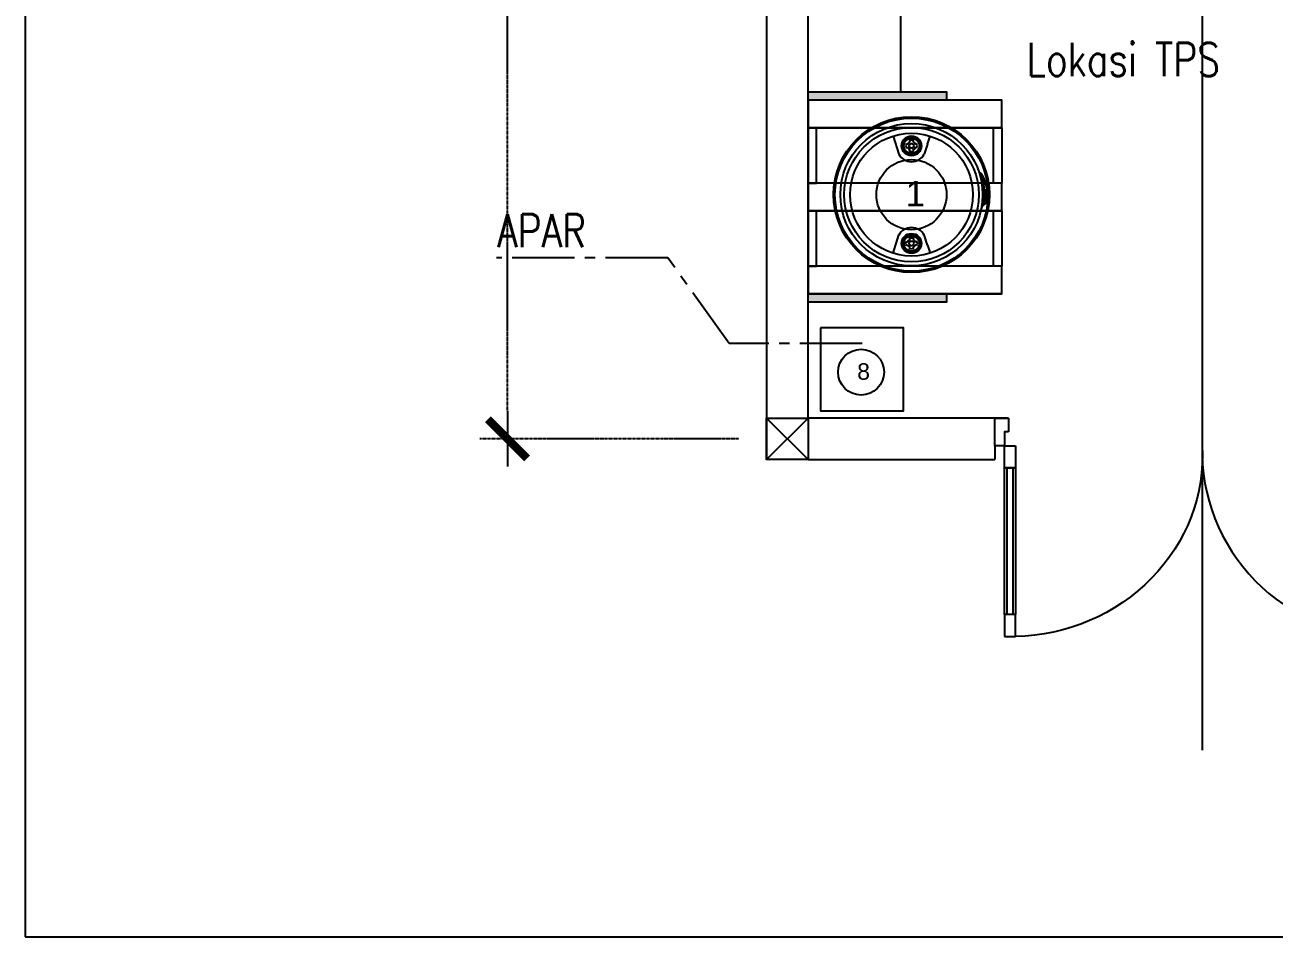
# Model space of a CAD drawing. Header units: millimetres. Extents: x 19989 to 114677, y -6335 to 49043.
# Drawn here: x 75651 to 80170, y 33052 to 36350 of the extents above; entities that cross this region are included whole.
import ezdxf

# ---------------------------------------------------------------- set-up
doc = ezdxf.new("R2010")
doc.units = ezdxf.units.MM
doc.header["$MEASUREMENT"] = 0
doc.linetypes.add('CENTER2', pattern=[1.125, 0.75, -0.125, 0.125, -0.125])
doc.layers.get('Defpoints').update_dxf_attribs({"lineweight": 0})
for name, color, linetype in [('A-Door', 150, 'Continuous'), ('A-Glaz', 92, 'Continuous'), ('Edges', 7, 'Continuous')]:
    doc.layers.add(name, color=color, linetype=linetype)
doc.styles.add('dD-RS', font='romans.shx', dxfattribs={"width": 0.8})
doc.styles.add('ISO9', font='iso9.shx')
doc.styles.get("Standard").update_dxf_attribs({"font": 'arial.ttf'})
doc.dimstyles.new('DIM100', dxfattribs={"dimscale": 100, "dimtxt": 1, "dimasz": 1, "dimexe": 1, "dimexo": 1, "dimgap": 1, "dimtad": 1, "dimdec": 0, "dimzin": 0, "dimdsep": 46, "dimtxsty": 'ISO9', "dimblk1": 'TICK', "dimblk2": 'TICK', "dimsah": 1, "dimcen": 0.09, "dimclrd": 15, "dimclre": 15, "dimclrt": 1, "dimadec": 0, "dimazin": 0, "dimtfac": 1, "dimtdec": 0, "dimtofl": 0, "dimtmove": 2, "dimatfit": 3, "dimldrblk": 'TICK', "dimfxl": 1, "dimtolj": 1, "dimtzin": 0, "dimarcsym": 0})

# ---------------------------------------------------------------- blocks, each defined once
blk = doc.blocks.new('plasticwaterdrumplan')
at = {"layer": 'Edges'}
for p, q in [((19.15, 3.55), (22, 2.66)), ((37.52, 3.55), (34.66, 2.66)), ((19.8, 0.65), (19.83, 0.88)), ((19.83, 0.42), (19.8, 0.65)), ((19.83, 0.88), (19.88, 1)), ((19.88, 0.3), (19.83, 0.42)), ((19.88, 1), (20.09, 0.86)), ((19.88, 0.3), (20.09, 0.44)), ((20.09, 0.86), (20.13, 0.97)), ((20.13, 0.33), (20.09, 0.44)), ((20.13, 0.97), (20.23, 1.1)), ((20.23, 0.2), (20.13, 0.33)), ((20.23, 1.1), (20.36, 1.2)), ((20.36, 0.1), (20.23, 0.2)), ((20.33, 1.45), (20.45, 1.5)), ((20.33, 1.45), (20.47, 1.24)), ((20.33, -0.15), (20.47, 0.06)), ((20.36, 1.2), (20.47, 1.24)), ((20.47, 0.06), (20.36, 0.1)), ((20.45, 1.5), (20.68, 1.53)), ((20.68, 1.53), (20.91, 1.5)), ((20.68, 1.01), (20.77, 1)), ((21.03, 1.45), (20.89, 1.24)), ((20.89, 1.24), (21, 1.2)), ((21, 0.1), (20.89, 0.06)), ((21.03, -0.15), (20.89, 0.06)), ((20.91, 1.5), (21.03, 1.45)), ((21, 1.2), (21.13, 1.1)), ((21.13, 0.2), (21, 0.1)), ((21.13, 1.1), (21.23, 0.97)), ((21.23, 0.33), (21.13, 0.2)), ((21.23, 0.97), (21.27, 0.86)), ((21.27, 0.44), (21.23, 0.33)), ((21.48, 1), (21.27, 0.86)), ((21.48, 0.3), (21.27, 0.44)), ((21.48, 1), (21.53, 0.88)), ((21.53, 0.42), (21.48, 0.3)), ((21.53, 0.88), (21.56, 0.65)), ((21.56, 0.65), (21.53, 0.42)), ((35.13, 0.88), (35.1, 0.65)), ((35.1, 0.65), (35.13, 0.42)), ((35.19, 1), (35.13, 0.88)), ((35.13, 0.42), (35.19, 0.3)), ((35.19, 1), (35.39, 0.86)), ((35.19, 0.3), (35.39, 0.44)), ((35.44, 0.97), (35.39, 0.86)), ((35.39, 0.44), (35.44, 0.33)), ((35.54, 1.1), (35.44, 0.97)), ((35.44, 0.33), (35.54, 0.2)), ((35.67, 1.2), (35.54, 1.1)), ((35.54, 0.2), (35.67, 0.1)), ((35.76, 1.5), (35.63, 1.45)), ((35.63, 1.45), (35.78, 1.24)), ((35.63, -0.15), (35.78, 0.06)), ((35.78, 1.24), (35.67, 1.2)), ((35.67, 0.1), (35.78, 0.06)), ((35.99, 1.53), (35.76, 1.5)), ((35.99, 1.01), (35.89, 1)), ((36.22, 1.5), (35.99, 1.53)), ((36.34, 1.45), (36.2, 1.24)), ((36.3, 1.2), (36.2, 1.24)), ((36.2, 0.06), (36.3, 0.1)), ((36.34, -0.15), (36.2, 0.06)), ((36.34, 1.45), (36.22, 1.5)), ((36.44, 1.1), (36.3, 1.2)), ((36.3, 0.1), (36.44, 0.2)), ((36.54, 0.97), (36.44, 1.1)), ((36.44, 0.2), (36.54, 0.33)), ((36.58, 0.86), (36.54, 0.97)), ((36.54, 0.33), (36.58, 0.44)), ((36.79, 1), (36.58, 0.86)), ((36.79, 0.3), (36.58, 0.44)), ((36.84, 0.88), (36.79, 1)), ((36.79, 0.3), (36.84, 0.42)), ((36.87, 0.65), (36.84, 0.88)), ((36.84, 0.42), (36.87, 0.65)), ((20.41, -1.85), (19.15, -2.26)), ((20.45, -0.2), (20.33, -0.15)), ((20.41, -1.85), (22, -1.35)), ((20.68, -0.23), (20.45, -0.2)), ((20.91, -0.2), (20.68, -0.23)), ((21.03, -0.15), (20.91, -0.2)), ((36.26, -1.85), (34.66, -1.35)), ((35.63, -0.15), (35.76, -0.2)), ((35.76, -0.2), (35.99, -0.23)), ((35.99, -0.23), (36.22, -0.2)), ((36.22, -0.2), (36.34, -0.15)), ((36.26, -1.85), (37.52, -2.26)), ((25.72, -10.23), (26.59, -10.46)), ((25.73, -10.21), (26.78, -10.49)), ((26.36, -10.41), (26.54, -10.46)), ((26.36, -10.43), (26.53, -10.48)), ((26.54, -10.46), (26.53, -10.48)), ((26.54, -10.46), (26.59, -10.47)), ((26.59, -10.46), (26.6, -10.46)), ((26.6, -10.48), (26.59, -10.47)), ((26.62, -10.47), (26.6, -10.46)), ((26.6, -10.46), (26.75, -10.5)), ((26.61, -10.48), (26.6, -10.48)), ((26.61, -10.48), (26.61, -10.49)), ((26.62, -10.5), (26.61, -10.49)), ((26.63, -10.48), (26.62, -10.47)), ((26.62, -10.47), (26.62, -10.47)), ((26.63, -10.5), (26.62, -10.5)), ((26.64, -10.49), (26.63, -10.48)), ((26.63, -10.51), (26.63, -10.5)), ((26.64, -10.52), (26.63, -10.51)), ((26.65, -10.5), (26.64, -10.49)), ((26.64, -10.49), (26.64, -10.49)), ((26.64, -10.53), (26.64, -10.52)), ((26.64, -10.54), (26.64, -10.53)), ((26.64, -10.57), (26.65, -10.54)), ((26.65, -10.54), (26.64, -10.54)), ((26.64, -10.59), (26.64, -10.57)), ((26.65, -10.61), (26.64, -10.59)), ((26.65, -10.51), (26.65, -10.5)), ((26.66, -10.52), (26.65, -10.51)), ((26.65, -10.51), (26.65, -10.51)), ((26.65, -10.54), (26.67, -10.53)), ((26.66, -10.53), (26.65, -10.55)), ((26.65, -10.55), (26.65, -10.54)), ((26.65, -10.55), (26.65, -10.55)), ((26.66, -10.64), (26.65, -10.61)), ((26.66, -10.53), (26.66, -10.52)), ((26.67, -10.56), (26.66, -10.57)), ((26.66, -10.57), (26.66, -10.59)), ((26.66, -10.59), (26.66, -10.6)), ((26.66, -10.6), (26.67, -10.62)), ((26.68, -10.66), (26.66, -10.64)), ((26.67, -10.53), (26.69, -10.51)), ((26.68, -10.54), (26.67, -10.56)), ((26.67, -10.62), (26.69, -10.64)), ((26.7, -10.53), (26.68, -10.54)), ((26.7, -10.67), (26.68, -10.66)), ((26.69, -10.51), (26.72, -10.5)), ((26.7, -10.56), (26.69, -10.59)), ((26.69, -10.59), (26.7, -10.63)), ((26.69, -10.64), (26.71, -10.65)), ((26.72, -10.53), (26.7, -10.53)), ((26.72, -10.54), (26.7, -10.56)), ((26.7, -10.63), (26.72, -10.65)), ((26.73, -10.68), (26.7, -10.67)), ((26.71, -10.65), (26.73, -10.66)), ((26.72, -10.5), (26.75, -10.5)), ((26.74, -10.52), (26.72, -10.53)), ((26.75, -10.53), (26.72, -10.54)), ((26.72, -10.65), (26.77, -10.66)), ((26.73, -10.66), (26.76, -10.67)), ((26.75, -10.69), (26.73, -10.68)), ((26.77, -10.53), (26.74, -10.52)), ((26.75, -10.5), (26.77, -10.5)), ((26.75, -10.5), (26.77, -10.51)), ((26.78, -10.54), (26.75, -10.53)), ((26.78, -10.69), (26.75, -10.69)), ((26.76, -10.67), (26.77, -10.66)), ((26.77, -10.5), (26.8, -10.51)), ((26.8, -10.51), (26.77, -10.51)), ((26.79, -10.54), (26.77, -10.53)), ((26.77, -10.66), (26.81, -10.68)), ((26.78, -10.49), (27.01, -10.56)), ((26.78, -10.49), (26.8, -10.51)), ((26.78, -10.54), (26.8, -10.55)), ((26.81, -10.68), (26.78, -10.69)), ((26.81, -10.55), (26.79, -10.54)), ((26.8, -10.51), (26.82, -10.53)), ((26.81, -10.55), (26.8, -10.55)), ((26.81, -10.55), (26.81, -10.55)), ((26.81, -10.55), (26.85, -10.56)), ((26.81, -10.68), (26.81, -10.68)), ((26.81, -10.68), (26.93, -10.71)), ((26.82, -10.53), (26.84, -10.55)), ((26.84, -10.55), (26.85, -10.56)), ((26.85, -10.56), (27.07, -10.63)), ((26.9, -10.77), (26.89, -10.83)), ((26.89, -10.83), (26.9, -10.77)), ((26.89, -10.83), (26.9, -10.88)), ((26.9, -10.88), (26.89, -10.83)), ((26.89, -10.83), (26.89, -10.83)), ((26.9, -10.83), (26.89, -10.83)), ((26.93, -10.72), (26.9, -10.77)), ((26.9, -10.77), (26.93, -10.72)), ((26.9, -10.77), (26.91, -10.77)), ((26.9, -10.83), (26.91, -10.77)), ((26.9, -10.77), (26.9, -10.77)), ((26.9, -10.83), (26.91, -10.78)), ((26.91, -10.88), (26.9, -10.83)), ((26.9, -10.88), (26.9, -10.83)), ((26.9, -10.83), (26.9, -10.83)), ((26.9, -10.88), (26.91, -10.93)), ((26.91, -10.88), (26.9, -10.88)), ((26.9, -10.88), (26.9, -10.88)), ((26.9, -10.88), (26.9, -10.88)), ((26.92, -10.93), (26.9, -10.88)), ((26.92, -10.93), (26.9, -10.88)), ((26.91, -10.78), (26.93, -10.73)), ((26.91, -10.77), (26.93, -10.73)), ((26.91, -10.77), (26.91, -10.78)), ((26.91, -10.83), (26.92, -10.78)), ((26.92, -10.78), (26.91, -10.83)), ((26.91, -10.83), (26.92, -10.88)), ((26.91, -10.88), (26.91, -10.83)), ((26.93, -10.93), (26.91, -10.88)), ((26.92, -10.93), (26.91, -10.88)), ((26.91, -10.93), (26.95, -10.98)), ((26.92, -10.93), (26.91, -10.93)), ((26.92, -10.78), (26.94, -10.73)), ((26.94, -10.73), (26.92, -10.78)), ((26.92, -10.88), (26.93, -10.93)), ((26.92, -10.93), (26.92, -10.93)), ((26.92, -10.93), (26.92, -10.93)), ((26.95, -10.98), (26.92, -10.93)), ((26.95, -10.97), (26.92, -10.93)), ((26.95, -10.98), (26.92, -10.93)), ((26.93, -10.71), (26.93, -10.72)), ((26.93, -10.72), (26.94, -10.71)), ((26.94, -10.71), (26.93, -10.71)), ((26.93, -10.73), (26.94, -10.72)), ((26.93, -10.73), (26.94, -10.72)), ((26.93, -10.73), (26.93, -10.72)), ((26.93, -10.72), (26.93, -10.72)), ((26.93, -10.73), (26.93, -10.73)), ((26.93, -10.93), (26.96, -10.97)), ((26.96, -10.97), (26.93, -10.93)), ((26.94, -10.72), (26.94, -10.71)), ((26.95, -10.72), (26.94, -10.73)), ((26.94, -10.73), (26.95, -10.72)), ((26.95, -10.72), (26.94, -10.72)), ((26.94, -10.72), (26.94, -10.72)), ((27.05, -10.75), (26.95, -10.72)), ((26.95, -10.72), (26.95, -10.72)), ((26.99, -11.01), (26.95, -10.97)), ((26.95, -10.98), (26.95, -10.97)), ((26.95, -10.98), (26.99, -11.02)), ((26.99, -11.01), (26.95, -10.98)), ((26.99, -11.01), (26.95, -10.98)), ((26.95, -10.98), (26.95, -10.98)), ((26.95, -10.98), (26.95, -10.98)), ((26.96, -10.97), (27, -11)), ((27, -11), (26.96, -10.97)), ((26.99, -11.01), (26.99, -11.01)), ((26.99, -11.01), (26.99, -11.01)), ((26.99, -11.01), (26.99, -11.02)), ((27.04, -11.03), (26.99, -11.01)), ((27.04, -11.03), (26.99, -11.01)), ((27.04, -11.04), (26.99, -11.01)), ((26.99, -11.02), (27.04, -11.04)), ((27.02, -10.78), (27, -10.85)), ((27, -10.85), (27.02, -10.91)), ((27, -11), (27.04, -11.02)), ((27.04, -11.03), (27, -11)), ((27.05, -10.75), (27.02, -10.78)), ((27.02, -10.91), (27.07, -10.96)), ((27.04, -11.02), (27.32, -11.11)), ((27.32, -11.13), (27.04, -11.03)), ((27.32, -11.12), (27.04, -11.03)), ((27.32, -11.12), (27.04, -11.03)), ((27.31, -11.13), (27.04, -11.04)), ((27.04, -11.04), (27.04, -11.04)), ((27.31, -11.13), (27.04, -11.04)), ((27.26, -10.81), (27.05, -10.75)), ((27.07, -10.63), (27.11, -10.63)), ((27.08, -10.63), (27.07, -10.63)), ((27.07, -10.96), (27.13, -10.98)), ((27.08, -10.63), (27.11, -10.63)), ((27.09, -10.64), (27.08, -10.63)), ((27.09, -10.64), (27.11, -10.63)), ((27.1, -10.64), (27.09, -10.64)), ((27.1, -10.64), (27.11, -10.64)), ((27.11, -10.64), (27.1, -10.64)), ((27.17, -10.64), (27.11, -10.63)), ((27.11, -10.63), (27.11, -10.63)), ((27.11, -10.63), (27.11, -10.63)), ((27.11, -10.63), (27.17, -10.64)), ((27.11, -10.63), (27.17, -10.64)), ((27.11, -10.64), (27.11, -10.63)), ((27.11, -10.64), (27.11, -10.64)), ((27.11, -10.64), (27.17, -10.65)), ((27.11, -10.64), (27.17, -10.65)), ((27.15, -10.65), (27.11, -10.64)), ((27.13, -10.98), (27.2, -10.96)), ((27.17, -10.66), (27.15, -10.65)), ((28.04, -10.93), (27.15, -10.65)), ((27.44, -10.69), (27.17, -10.64)), ((27.44, -10.68), (27.17, -10.64)), ((27.44, -10.68), (27.17, -10.64)), ((27.43, -10.7), (27.17, -10.65)), ((27.44, -10.69), (27.17, -10.65)), ((27.17, -10.66), (27.43, -10.7)), ((27.2, -10.96), (27.25, -10.91)), ((27.25, -10.91), (27.27, -10.85)), ((27.27, -10.85), (27.26, -10.81)), ((28, -11.04), (27.26, -10.81)), ((27.31, -11.13), (27.6, -11.21)), ((27.6, -11.2), (27.31, -11.13)), ((27.32, -11.11), (27.6, -11.19)), ((27.6, -11.19), (27.32, -11.12)), ((27.6, -11.2), (27.32, -11.12)), ((27.6, -11.2), (27.32, -11.13)), ((27.43, -10.7), (27.7, -10.74)), ((27.7, -10.73), (27.43, -10.7)), ((27.44, -10.68), (27.71, -10.72)), ((27.71, -10.72), (27.44, -10.68)), ((27.71, -10.73), (27.44, -10.69)), ((27.71, -10.72), (27.44, -10.69)), ((27.6, -11.19), (27.89, -11.24)), ((27.88, -11.25), (27.6, -11.19)), ((27.88, -11.25), (27.6, -11.2)), ((27.88, -11.25), (27.6, -11.2)), ((27.88, -11.26), (27.6, -11.2)), ((27.88, -11.26), (27.6, -11.21)), ((27.98, -10.76), (27.7, -10.73)), ((27.7, -10.74), (27.98, -10.76)), ((27.71, -10.72), (27.98, -10.74)), ((27.98, -10.75), (27.71, -10.72)), ((27.98, -10.75), (27.71, -10.72)), ((27.98, -10.75), (27.71, -10.73)), ((28.17, -11.28), (27.88, -11.25)), ((28.17, -11.29), (27.88, -11.25)), ((28.17, -11.28), (27.88, -11.25)), ((28.17, -11.29), (27.88, -11.26)), ((28.17, -11.29), (27.88, -11.26)), ((27.89, -11.24), (28.17, -11.27)), ((28.25, -10.76), (27.98, -10.74)), ((28.25, -10.77), (27.98, -10.75)), ((28.25, -10.77), (27.98, -10.75)), ((28.25, -10.76), (27.98, -10.75)), ((28.25, -10.78), (27.98, -10.76)), ((27.98, -10.76), (28.25, -10.78)), ((28.04, -11.11), (28, -11.04)), ((28.01, -11.04), (28, -11.04)), ((28.01, -11.04), (28.04, -11.1)), ((28.02, -11.05), (28.01, -11.04)), ((28.02, -11.05), (28.04, -11.1)), ((28.02, -11.05), (28.05, -11.09)), ((28.02, -11.05), (28.02, -11.05)), ((28.03, -11.05), (28.02, -11.05)), ((28.05, -11.09), (28.03, -11.05)), ((28.03, -11.05), (28.05, -11.09)), ((28.03, -11.05), (28.05, -11.09)), ((28.03, -11.05), (28.03, -11.05)), ((28.03, -11.05), (28.03, -11.05)), ((28.03, -11.05), (28.07, -11.06)), ((28.04, -10.93), (28.09, -10.9)), ((28.05, -10.93), (28.04, -10.93)), ((28.05, -11.09), (28.04, -11.1)), ((28.04, -11.1), (28.04, -11.1)), ((28.04, -11.1), (28.13, -11.12)), ((28.04, -11.1), (28.12, -11.12)), ((28.13, -11.13), (28.04, -11.11)), ((28.1, -10.9), (28.05, -10.93)), ((28.1, -10.91), (28.05, -10.93)), ((28.05, -10.93), (28.05, -10.93)), ((28.06, -10.93), (28.05, -10.93)), ((28.12, -11.11), (28.05, -11.09)), ((28.05, -11.09), (28.05, -11.09)), ((28.05, -11.09), (28.05, -11.09)), ((28.05, -11.09), (28.12, -11.12)), ((28.05, -11.09), (28.12, -11.11)), ((28.1, -10.91), (28.06, -10.93)), ((28.1, -10.91), (28.06, -10.94)), ((28.06, -10.94), (28.1, -10.92)), ((28.06, -10.94), (28.06, -10.93)), ((28.06, -10.94), (28.11, -10.95)), ((28.06, -10.94), (28.06, -10.94)), ((28.08, -11.07), (28.07, -11.06)), ((28.08, -11.07), (28.09, -11.07)), ((28.09, -10.9), (28.18, -10.92)), ((28.09, -11.07), (28.1, -11.07)), ((28.09, -11.07), (28.09, -11.07)), ((28.09, -11.07), (28.09, -11.07)), ((28.18, -10.92), (28.1, -10.9)), ((28.1, -10.91), (28.1, -10.9)), ((28.18, -10.93), (28.1, -10.91)), ((28.17, -10.93), (28.1, -10.91)), ((28.1, -10.91), (28.1, -10.91)), ((28.17, -10.93), (28.1, -10.91)), ((28.1, -10.91), (28.1, -10.91)), ((28.1, -10.92), (28.1, -10.91)), ((28.1, -10.92), (28.17, -10.94)), ((28.1, -11.07), (28.1, -11.07)), ((28.1, -11.07), (28.1, -11.07)), ((28.11, -11.07), (28.1, -11.07)), ((28.11, -10.95), (28.11, -10.95)), ((28.11, -10.95), (28.11, -10.95)), ((28.14, -10.96), (28.11, -10.95)), ((28.11, -10.95), (28.11, -10.95)), ((28.11, -10.95), (28.11, -10.95)), ((28.11, -11.07), (28.14, -11.07)), ((28.19, -11.07), (28.12, -11.11)), ((28.12, -11.11), (28.19, -11.07)), ((28.12, -11.12), (28.2, -11.08)), ((28.12, -11.12), (28.19, -11.08)), ((28.12, -11.12), (28.12, -11.11)), ((28.12, -11.11), (28.12, -11.11)), ((28.13, -11.12), (28.12, -11.12)), ((28.12, -11.12), (28.12, -11.12)), ((28.13, -11.12), (28.2, -11.08)), ((28.2, -11.09), (28.13, -11.13)), ((28.17, -10.99), (28.14, -10.96)), ((28.14, -11.07), (28.16, -11.05)), ((28.16, -11.05), (28.17, -11.02)), ((28.18, -10.93), (28.17, -10.93)), ((28.17, -10.93), (28.17, -10.93)), ((28.17, -10.93), (28.17, -10.94)), ((28.21, -11), (28.17, -10.93)), ((28.21, -11), (28.17, -10.93)), ((28.17, -10.94), (28.21, -11)), ((28.17, -11.02), (28.17, -10.99)), ((28.17, -11.27), (28.46, -11.29)), ((28.46, -11.29), (28.17, -11.28)), ((28.46, -11.3), (28.17, -11.28)), ((28.17, -11.29), (28.46, -11.31)), ((28.46, -11.3), (28.17, -11.29)), ((28.46, -11.3), (28.17, -11.29)), ((28.18, -10.92), (28.18, -10.93)), ((28.22, -11), (28.18, -10.92)), ((28.18, -10.92), (28.23, -11)), ((28.22, -11), (28.18, -10.93)), ((28.21, -11), (28.19, -11.07)), ((28.19, -11.08), (28.21, -11)), ((28.19, -11.07), (28.21, -11)), ((28.19, -11.08), (28.19, -11.07)), ((28.19, -11.07), (28.19, -11.07)), ((28.2, -11.08), (28.19, -11.08)), ((28.23, -11), (28.2, -11.09)), ((28.2, -11.08), (28.22, -11)), ((28.2, -11.08), (28.22, -11)), ((28.2, -11.08), (28.2, -11.08)), ((28.21, -11), (28.22, -11)), ((28.21, -11), (28.21, -11)), ((28.21, -11), (28.21, -11)), ((28.22, -11), (28.22, -11)), ((28.25, -10.76), (28.52, -10.77)), ((28.52, -10.77), (28.25, -10.76)), ((28.52, -10.78), (28.25, -10.77)), ((28.52, -10.78), (28.25, -10.77)), ((28.25, -10.78), (28.52, -10.79)), ((28.52, -10.79), (28.25, -10.78)), ((28.43, -10.93), (29.05, -10.92)), ((28.44, -11.17), (28.43, -10.93)), ((28.43, -10.93), (28.44, -10.94)), ((29.04, -10.93), (28.44, -10.94)), ((29.04, -10.93), (28.44, -10.94)), ((28.44, -10.94), (28.44, -11.16)), ((28.44, -10.94), (28.45, -11.16)), ((28.44, -10.94), (28.45, -10.95)), ((28.44, -10.94), (28.44, -10.94)), ((29.04, -11.15), (28.44, -11.16)), ((28.44, -11.16), (28.44, -11.17)), ((28.45, -11.16), (28.44, -11.16)), ((28.44, -11.17), (29.05, -11.16)), ((28.45, -10.95), (29.03, -10.94)), ((29.03, -10.94), (28.45, -10.95)), ((29.03, -10.94), (28.45, -10.95)), ((28.46, -11.15), (28.45, -10.95)), ((28.45, -10.95), (28.45, -11.15)), ((28.45, -10.95), (28.45, -10.95)), ((28.45, -10.95), (28.45, -10.95)), ((28.45, -10.95), (28.45, -11.15)), ((29.03, -11.14), (28.45, -11.15)), ((28.45, -11.15), (28.45, -11.15)), ((28.45, -11.15), (28.45, -11.16)), ((28.46, -11.15), (28.45, -11.15)), ((29.04, -11.15), (28.45, -11.16)), ((29.03, -11.15), (28.45, -11.15)), ((29.03, -11.14), (28.46, -11.15)), ((28.46, -11.29), (28.75, -11.28)), ((28.75, -11.29), (28.46, -11.29)), ((28.75, -11.29), (28.46, -11.3)), ((28.76, -11.29), (28.46, -11.3)), ((28.76, -11.3), (28.46, -11.3)), ((28.76, -11.3), (28.46, -11.31)), ((28.52, -10.77), (28.79, -10.77)), ((28.79, -10.77), (28.52, -10.77)), ((28.79, -10.78), (28.52, -10.78)), ((28.79, -10.78), (28.52, -10.78)), ((28.52, -10.79), (28.79, -10.79)), ((28.79, -10.79), (28.52, -10.79)), ((28.75, -11.28), (29.04, -11.25)), ((29.04, -11.26), (28.75, -11.29)), ((29.04, -11.26), (28.75, -11.29)), ((29.05, -11.27), (28.76, -11.3)), ((29.05, -11.27), (28.76, -11.29)), ((29.05, -11.27), (28.76, -11.3)), ((29.06, -10.76), (28.79, -10.77)), ((29.06, -10.76), (28.79, -10.77)), ((29.06, -10.77), (28.79, -10.78)), ((29.06, -10.77), (28.79, -10.78)), ((29.06, -10.78), (28.79, -10.79)), ((28.79, -10.79), (29.06, -10.78)), ((29.03, -10.94), (29.04, -10.93)), ((29.03, -10.94), (29.03, -11.14)), ((29.03, -11.15), (29.03, -10.94)), ((29.03, -11.14), (29.03, -10.94)), ((29.03, -10.94), (29.03, -10.94)), ((29.03, -10.94), (29.03, -10.94)), ((29.03, -11.15), (29.03, -11.14)), ((29.03, -11.14), (29.03, -11.14)), ((29.04, -11.15), (29.03, -11.15)), ((29.04, -10.93), (29.05, -10.92)), ((29.04, -11.15), (29.04, -10.93)), ((29.04, -11.15), (29.04, -10.93)), ((29.04, -10.93), (29.04, -10.93)), ((29.05, -11.16), (29.04, -11.15)), ((29.04, -11.15), (29.04, -11.15)), ((29.04, -11.25), (29.33, -11.21)), ((29.33, -11.21), (29.04, -11.26)), ((29.33, -11.22), (29.04, -11.26)), ((29.05, -10.92), (29.05, -11.16)), ((29.33, -11.22), (29.05, -11.27)), ((29.33, -11.22), (29.05, -11.27)), ((29.05, -11.27), (29.33, -11.23)), ((29.06, -10.76), (29.33, -10.74)), ((29.33, -10.75), (29.06, -10.77)), ((29.33, -10.75), (29.06, -10.76)), ((29.06, -10.78), (29.33, -10.76)), ((29.33, -10.76), (29.06, -10.78)), ((29.33, -10.76), (29.06, -10.77)), ((29.81, -10.63), (29.33, -10.75)), ((29.8, -10.63), (29.33, -10.75)), ((29.8, -10.63), (29.33, -10.74)), ((29.81, -10.64), (29.33, -10.75)), ((29.33, -10.75), (29.33, -10.74)), ((29.33, -10.75), (29.33, -10.75)), ((29.33, -10.75), (29.33, -10.75)), ((29.33, -10.75), (29.34, -10.76)), ((29.33, -10.75), (29.33, -10.76)), ((29.33, -10.76), (29.33, -10.76)), ((29.33, -10.76), (29.34, -10.76)), ((29.33, -10.77), (29.34, -10.76)), ((29.33, -10.76), (29.33, -10.76)), ((29.33, -10.76), (29.33, -10.76)), ((29.33, -10.76), (29.34, -10.76)), ((29.33, -10.76), (29.33, -10.76)), ((29.33, -10.76), (29.33, -10.77)), ((29.33, -10.76), (29.33, -10.76)), ((29.83, -11.05), (29.33, -11.22)), ((29.33, -11.21), (29.83, -11.05)), ((29.83, -11.06), (29.33, -11.22)), ((29.83, -11.06), (29.33, -11.22)), ((29.84, -11.06), (29.33, -11.23)), ((29.84, -11.07), (29.33, -11.23)), ((29.33, -11.21), (29.33, -11.21)), ((29.33, -11.21), (29.33, -11.21)), ((29.33, -11.21), (29.33, -11.21)), ((29.33, -11.21), (29.33, -11.21)), ((29.33, -11.21), (29.33, -11.21)), ((29.33, -11.21), (29.33, -11.21)), ((29.33, -11.21), (29.33, -11.21)), ((29.33, -11.21), (29.33, -11.22)), ((29.33, -11.22), (29.33, -11.23)), ((29.33, -11.22), (29.33, -11.22)), ((29.33, -11.22), (29.33, -11.22)), ((29.33, -11.22), (29.33, -11.22)), ((29.33, -11.22), (29.33, -11.22)), ((29.33, -11.23), (29.33, -11.23)), ((29.81, -10.64), (29.34, -10.76)), ((29.34, -10.76), (29.81, -10.65)), ((29.34, -10.76), (29.34, -10.76)), ((30.28, -10.5), (29.8, -10.63)), ((30.28, -10.5), (29.8, -10.63)), ((30.28, -10.51), (29.81, -10.63)), ((30.28, -10.51), (29.81, -10.64)), ((30.29, -10.51), (29.81, -10.64)), ((29.81, -10.65), (30.29, -10.52)), ((30.32, -10.87), (29.83, -11.05)), ((29.83, -11.05), (30.32, -10.87)), ((30.32, -10.88), (29.83, -11.06)), ((30.33, -10.88), (29.83, -11.06)), ((30.33, -10.88), (29.84, -11.07)), ((30.33, -10.88), (29.84, -11.06)), ((30.76, -10.36), (30.28, -10.5)), ((30.76, -10.37), (30.28, -10.51)), ((30.76, -10.37), (30.28, -10.5)), ((30.76, -10.37), (30.28, -10.51)), ((30.29, -10.52), (30.76, -10.38)), ((30.76, -10.38), (30.29, -10.51)), ((30.32, -10.87), (30.8, -10.67)), ((30.8, -10.67), (30.32, -10.87)), ((30.8, -10.68), (30.32, -10.88)), ((30.81, -10.68), (30.33, -10.88)), ((30.81, -10.68), (30.33, -10.88)), ((30.33, -10.88), (30.81, -10.69)), ((30.76, -10.36), (31.23, -10.22)), ((30.76, -10.38), (31.3, -10.22)), ((31.23, -10.22), (30.76, -10.37)), ((31.23, -10.22), (30.76, -10.37)), ((31.24, -10.23), (30.76, -10.38)), ((31.23, -10.23), (30.76, -10.37)), ((30.8, -10.67), (31.26, -10.46)), ((31.27, -10.46), (30.8, -10.67)), ((31.27, -10.46), (30.8, -10.68)), ((31.28, -10.47), (30.81, -10.69)), ((31.27, -10.47), (30.81, -10.68)), ((31.28, -10.47), (30.81, -10.68)), ((31.26, -10.21), (31.23, -10.22)), ((31.26, -10.21), (31.23, -10.22)), ((31.27, -10.21), (31.23, -10.22)), ((31.27, -10.22), (31.23, -10.23)), ((31.27, -10.22), (31.24, -10.23)), ((31.26, -10.21), (31.3, -10.2)), ((31.3, -10.2), (31.26, -10.21)), ((31.26, -10.46), (31.33, -10.42)), ((31.3, -10.2), (31.27, -10.21)), ((31.3, -10.21), (31.27, -10.22)), ((31.3, -10.21), (31.27, -10.22)), ((31.3, -10.44), (31.27, -10.46)), ((31.31, -10.45), (31.27, -10.46)), ((31.31, -10.45), (31.27, -10.47)), ((31.31, -10.45), (31.28, -10.47)), ((31.31, -10.45), (31.28, -10.47)), ((31.3, -10.2), (31.33, -10.19)), ((31.33, -10.19), (31.3, -10.2)), ((31.33, -10.19), (31.3, -10.2)), ((31.34, -10.2), (31.3, -10.21)), ((31.33, -10.2), (31.3, -10.21)), ((31.3, -10.22), (31.34, -10.21)), ((31.34, -10.43), (31.3, -10.44)), ((31.34, -10.43), (31.31, -10.45)), ((31.35, -10.43), (31.31, -10.45)), ((31.35, -10.43), (31.31, -10.45)), ((31.31, -10.45), (31.35, -10.44)), ((31.36, -10.18), (31.33, -10.19)), ((31.37, -10.18), (31.33, -10.19)), ((31.37, -10.18), (31.33, -10.19)), ((31.37, -10.19), (31.33, -10.2)), ((31.33, -10.42), (31.4, -10.39)), ((31.34, -10.21), (31.4, -10.19)), ((31.37, -10.19), (31.34, -10.2)), ((31.38, -10.41), (31.34, -10.43)), ((31.37, -10.41), (31.34, -10.43)), ((31.38, -10.41), (31.35, -10.43)), ((31.35, -10.44), (31.39, -10.42)), ((31.38, -10.42), (31.35, -10.43)), ((31.4, -10.17), (31.36, -10.18)), ((31.4, -10.17), (31.37, -10.18)), ((31.4, -10.18), (31.37, -10.19)), ((31.4, -10.18), (31.37, -10.18)), ((31.4, -10.18), (31.37, -10.19)), ((31.41, -10.39), (31.37, -10.41)), ((31.41, -10.39), (31.38, -10.41)), ((31.42, -10.4), (31.38, -10.42)), ((31.42, -10.4), (31.38, -10.41)), ((31.42, -10.4), (31.39, -10.42)), ((31.4, -10.17), (31.43, -10.16)), ((31.43, -10.16), (31.4, -10.17)), ((31.44, -10.17), (31.4, -10.18)), ((31.43, -10.17), (31.4, -10.18)), ((31.43, -10.17), (31.4, -10.18)), ((31.4, -10.19), (31.44, -10.18)), ((31.4, -10.39), (31.44, -10.37)), ((31.45, -10.37), (31.41, -10.39)), ((31.44, -10.37), (31.41, -10.39)), ((31.42, -10.4), (31.46, -10.38)), ((31.45, -10.38), (31.42, -10.4)), ((31.45, -10.38), (31.42, -10.4)), ((31.47, -10.15), (31.43, -10.16)), ((31.47, -10.15), (31.43, -10.16)), ((31.47, -10.16), (31.43, -10.17)), ((31.47, -10.16), (31.43, -10.17)), ((31.44, -10.18), (31.5, -10.16)), ((31.47, -10.17), (31.44, -10.17)), ((31.44, -10.37), (31.51, -10.33)), ((31.48, -10.35), (31.44, -10.37)), ((31.48, -10.36), (31.45, -10.37)), ((31.49, -10.36), (31.45, -10.38)), ((31.49, -10.36), (31.45, -10.38)), ((31.46, -10.38), (31.49, -10.36)), ((31.5, -10.14), (31.47, -10.15)), ((31.5, -10.15), (31.47, -10.16)), ((31.5, -10.15), (31.47, -10.15)), ((31.5, -10.15), (31.47, -10.16)), ((31.5, -10.16), (31.47, -10.17)), ((31.51, -10.33), (31.48, -10.35)), ((31.52, -10.34), (31.48, -10.36)), ((31.53, -10.34), (31.49, -10.36)), ((31.52, -10.34), (31.49, -10.36)), ((31.52, -10.34), (31.49, -10.36)), ((31.5, -10.14), (31.53, -10.13)), ((31.54, -10.14), (31.5, -10.15)), ((31.54, -10.14), (31.5, -10.15)), ((31.53, -10.14), (31.5, -10.15)), ((31.5, -10.16), (31.54, -10.15)), ((31.54, -10.15), (31.5, -10.16)), ((31.51, -10.33), (31.54, -10.31)), ((31.55, -10.32), (31.51, -10.33)), ((31.56, -10.32), (31.52, -10.34)), ((31.55, -10.32), (31.52, -10.34)), ((31.56, -10.32), (31.52, -10.34)), ((31.57, -10.13), (31.53, -10.13)), ((31.57, -10.13), (31.53, -10.14)), ((31.56, -10.33), (31.53, -10.34)), ((31.57, -10.13), (31.54, -10.14)), ((31.57, -10.14), (31.54, -10.15)), ((31.57, -10.14), (31.54, -10.14)), ((31.54, -10.15), (31.59, -10.14)), ((31.54, -10.31), (31.61, -10.27)), ((31.59, -10.3), (31.55, -10.32)), ((31.58, -10.3), (31.55, -10.32)), ((31.59, -10.3), (31.56, -10.32)), ((31.59, -10.3), (31.56, -10.32)), ((31.56, -10.33), (31.6, -10.31)), ((31.6, -10.12), (31.57, -10.13)), ((31.6, -10.12), (31.57, -10.13)), ((31.6, -10.13), (31.57, -10.14)), ((31.6, -10.13), (31.57, -10.13)), ((31.59, -10.14), (31.57, -10.14)), ((31.61, -10.28), (31.58, -10.3)), ((31.6, -10.13), (31.59, -10.14)), ((31.59, -10.14), (31.6, -10.14)), ((31.61, -10.14), (31.59, -10.14)), ((31.59, -10.14), (31.59, -10.14)), ((31.62, -10.28), (31.59, -10.3)), ((31.62, -10.28), (31.59, -10.3)), ((31.63, -10.29), (31.59, -10.3)), ((31.6, -10.12), (31.63, -10.13)), ((31.63, -10.13), (31.6, -10.12)), ((31.6, -10.12), (31.6, -10.12)), ((31.62, -10.13), (31.6, -10.12)), ((31.6, -10.12), (31.6, -10.13)), ((31.62, -10.13), (31.6, -10.13)), ((31.62, -10.13), (31.6, -10.13)), ((31.6, -10.13), (31.6, -10.13)), ((31.6, -10.14), (31.62, -10.15)), ((31.63, -10.29), (31.6, -10.31)), ((31.63, -10.15), (31.61, -10.14)), ((31.61, -10.27), (31.66, -10.24)), ((31.65, -10.26), (31.61, -10.28)), ((31.64, -10.14), (31.62, -10.13)), ((31.64, -10.14), (31.62, -10.13)), ((31.62, -10.13), (31.62, -10.13)), ((31.65, -10.14), (31.62, -10.13)), ((31.62, -10.13), (31.62, -10.13)), ((31.62, -10.13), (31.63, -10.13)), ((31.62, -10.15), (31.64, -10.16)), ((31.65, -10.26), (31.62, -10.28)), ((31.66, -10.26), (31.62, -10.28)), ((31.65, -10.13), (31.63, -10.13)), ((31.63, -10.13), (31.63, -10.13)), ((31.65, -10.14), (31.63, -10.13)), ((31.65, -10.16), (31.63, -10.15)), ((31.66, -10.27), (31.63, -10.29)), ((31.66, -10.27), (31.63, -10.29)), ((31.66, -10.15), (31.64, -10.14)), ((31.65, -10.14), (31.64, -10.14)), ((31.64, -10.14), (31.64, -10.14)), ((31.65, -10.15), (31.64, -10.14)), ((31.64, -10.16), (31.65, -10.17)), ((31.67, -10.15), (31.65, -10.13)), ((31.65, -10.14), (31.65, -10.13)), ((31.67, -10.15), (31.65, -10.14)), ((31.67, -10.15), (31.65, -10.14)), ((31.65, -10.14), (31.65, -10.14)), ((31.67, -10.17), (31.65, -10.15)), ((31.66, -10.15), (31.65, -10.15)), ((31.66, -10.17), (31.65, -10.16)), ((31.65, -10.17), (31.66, -10.19)), ((31.67, -10.24), (31.65, -10.26)), ((31.68, -10.24), (31.65, -10.26)), ((31.67, -10.15), (31.66, -10.15)), ((31.68, -10.16), (31.66, -10.15)), ((31.67, -10.18), (31.66, -10.17)), ((31.66, -10.19), (31.67, -10.2)), ((31.67, -10.23), (31.66, -10.24)), ((31.66, -10.24), (31.67, -10.24)), ((31.66, -10.27), (31.7, -10.25)), ((31.69, -10.25), (31.66, -10.26)), ((31.69, -10.25), (31.66, -10.27)), ((31.7, -10.25), (31.66, -10.27)), ((31.67, -10.15), (31.69, -10.16)), ((31.67, -10.15), (31.67, -10.15)), ((31.68, -10.16), (31.67, -10.15)), ((31.67, -10.15), (31.67, -10.15)), ((31.68, -10.16), (31.67, -10.15)), ((31.67, -10.17), (31.68, -10.16)), ((31.68, -10.18), (31.67, -10.17)), ((31.68, -10.2), (31.67, -10.18)), ((31.67, -10.2), (31.67, -10.22)), ((31.67, -10.22), (31.67, -10.23)), ((31.67, -10.24), (31.68, -10.23)), ((31.67, -10.24), (31.68, -10.24)), ((31.68, -10.16), (31.69, -10.16)), ((31.7, -10.18), (31.68, -10.16)), ((31.68, -10.16), (31.68, -10.16)), ((31.68, -10.16), (31.68, -10.16)), ((31.69, -10.18), (31.68, -10.16)), ((31.69, -10.18), (31.68, -10.16)), ((31.69, -10.2), (31.68, -10.18)), ((31.69, -10.18), (31.68, -10.18)), ((31.68, -10.21), (31.68, -10.2)), ((31.68, -10.23), (31.68, -10.21)), ((31.68, -10.24), (31.69, -10.23)), ((31.68, -10.24), (31.69, -10.25)), ((31.7, -10.17), (31.69, -10.16)), ((31.69, -10.19), (31.69, -10.18)), ((31.7, -10.19), (31.69, -10.18)), ((31.69, -10.18), (31.69, -10.18)), ((31.7, -10.18), (31.69, -10.18)), ((31.7, -10.19), (31.69, -10.19)), ((31.7, -10.21), (31.69, -10.19)), ((31.69, -10.19), (31.69, -10.2)), ((31.69, -10.21), (31.69, -10.2)), ((31.7, -10.21), (31.69, -10.21)), ((31.69, -10.23), (31.69, -10.21)), ((31.69, -10.23), (31.7, -10.21)), ((31.69, -10.25), (31.7, -10.23)), ((31.69, -10.25), (31.69, -10.23)), ((31.69, -10.23), (31.7, -10.23)), ((31.69, -10.23), (31.69, -10.23)), ((31.69, -10.25), (31.7, -10.25)), ((31.69, -10.25), (31.69, -10.25)), ((31.7, -10.19), (31.7, -10.17)), ((31.7, -10.18), (31.7, -10.17)), ((31.7, -10.19), (31.7, -10.18)), ((31.7, -10.19), (31.71, -10.21)), ((31.7, -10.19), (31.7, -10.19)), ((31.7, -10.21), (31.7, -10.19)), ((31.7, -10.21), (31.7, -10.19)), ((31.7, -10.19), (31.7, -10.19)), ((31.71, -10.21), (31.7, -10.23)), ((31.7, -10.21), (31.71, -10.21)), ((31.7, -10.23), (31.7, -10.21)), ((31.7, -10.21), (31.7, -10.21)), ((31.7, -10.21), (31.7, -10.21)), ((31.7, -10.23), (31.7, -10.21)), ((31.7, -10.25), (31.7, -10.23)), ((31.7, -10.23), (31.7, -10.23)), ((31.7, -10.25), (31.7, -10.23)), ((31.7, -10.23), (31.7, -10.23)), ((31.7, -10.25), (31.7, -10.25))]:
    blk.add_line(p, q, dxfattribs=at)
for centre, radius in [((28.33, 0.65), 12.22), ((28.33, 0.65), 12), ((28.33, 0.65), 11.16), ((28.33, 0.65), 10.55), ((28.33, 0.65), 9.63), ((20.68, 0.65), 1.55), ((20.68, 0.65), 1.39), ((20.68, 0.65), 1.33), ((35.99, 0.65), 1.55), ((35.99, 0.65), 1.39), ((35.99, 0.65), 1.33), ((20.68, 0.65), 1.2), ((20.68, 0.65), 0.36), ((35.99, 0.65), 1.2), ((35.99, 0.65), 0.36)]:
    blk.add_circle(centre, radius, dxfattribs=at)
for centre, start, end in [((20.85, 0.65), 299.8169, 60.1831), ((35.81, 0.65), 119.8169, 240.1831)]:
    blk.add_arc(centre, 2.31, start, end, dxfattribs=at)
blk = doc.blocks.new('TICK')
at = {"color": 2}
blk.add_line((-1, 0), (1, 0), dxfattribs=at)
at = {"color": 2, "const_width": 0.3, "flags": 128}
blk.add_lwpolyline([(-0.707, -0.707), (0.707, 0.707)], dxfattribs=at)
blk = doc.blocks.new('*D36')
at = {"color": 15, "linetype": 'CENTER2', "lineweight": -2, "transparency": 16777216}
for p, q in [((78232, 38853.4), (77295, 38853.4)), ((77395, 34953.4), (77395, 38753.4)), ((78232, 34853.4), (77295, 34853.4))]:
    blk.add_line(p, q, dxfattribs=at)
at = {"layer": 'Defpoints', "color": 0, "linetype": 'CENTER2', "transparency": 16777216}
for p in [(77395, 38853.4), (78332, 38853.4), (78332, 34853.4)]:
    blk.add_point(p, dxfattribs=at)
at = {"color": 15, "linetype": 'CENTER2', "lineweight": -2, "transparency": 16777216, "xscale": 100, "yscale": 100, "zscale": 100}
for p, rotation in [((77395, 38853.4), 90), ((77395, 34853.4), 270)]:
    blk.add_blockref('TICK', p, dxfattribs=dict(at, rotation=rotation))
at = {"color": 1, "linetype": 'CENTER2', "transparency": 16777216, "insert": (77245, 36853.4), "char_height": 100, "attachment_point": 5, "rotation": 90, "style": 'ISO9'}
blk.add_mtext('\\A1;4000', dxfattribs=at)

msp = doc.modelspace()

# ---------------------------------------------------------------- hatches: boundary and pattern name
h = msp.add_hatch(color=256)
h.dxf.hatch_style = 1
h.paths.add_polyline_path([(78482, 35378.1), (78482, 35348.1), (78982, 35348.1), (78982, 35378.1)])
h.paths.add_polyline_path([(78482, 36108.1), (78482, 36078.1), (78982, 36078.1), (78982, 36108.1)])

# ---------------------------------------------------------------- linework, layer by layer
msp.add_line((79157, 34828.4), (79157, 34778.4))
msp.add_lwpolyline([(75650.7, 33052.4), (84327.9, 33052.4), (84327.9, 40537.5), (75650.7, 40537.5)], close=True)
for points in [[(79907, 38928.4), (79907, 33727.8)], [(78332, 38778.4), (78332, 34928.4)], [(78482, 34928.4), (78482, 38778.4), (78332, 38778.4)], [(78816.8, 36108.1), (78816.8, 36708.1)], [(78482, 36078.1), (78482, 36108.1), (78982, 36108.1), (78982, 36078.1), (78482, 36078.1)], [(79182, 36078.1), (78482, 36078.1)], [(78482, 36078.1), (78482, 35978.1), (79182, 35978.1), (79182, 36078.1), (78482, 36078.1)], [(78482, 35778.1), (78512, 35778.1), (78512, 35978.1), (78482, 35978.1), (78482, 35778.1)], [(79182, 35978.1), (78482, 35978.1)], [(78512, 35778.1), (78512, 35978.1)], [(79182, 35978.1), (79182, 35778.1), (79152, 35778.1), (79152, 35978.1), (79182, 35978.1)], [(79182, 35778.1), (78482, 35778.1)], [(78482, 35778.1), (78482, 35678.1), (79182, 35678.1), (79182, 35778.1), (78482, 35778.1)], [(78482, 35478.1), (78512, 35478.1), (78512, 35678.1), (78482, 35678.1), (78482, 35478.1)], [(79182, 35678.1), (78482, 35678.1)], [(78512, 35478.1), (78512, 35678.1)], [(79182, 35678.1), (79182, 35478.1), (79152, 35478.1), (79152, 35678.1), (79182, 35678.1)], [(79182, 35478.1), (78482, 35478.1)], [(78482, 35478.1), (78482, 35378.1), (79182, 35378.1), (79182, 35478.1), (78482, 35478.1)], [(78482, 35348.1), (78482, 35378.1), (78982, 35378.1), (78982, 35348.1), (78482, 35348.1)], [(79182, 35378.1), (78482, 35378.1)], [(78527.2, 35255.1), (78527.2, 34955.1), (78827.2, 34955.1), (78827.2, 35255.1), (78527.2, 35255.1)], [(78332, 34941.7), (78332, 34778.4)], [(79207, 34928.4), (78482, 34928.4)], [(78482, 34778.4), (78332, 34778.4)], [(78482, 34778.4), (78332, 34778.4)], [(78482, 34778.4), (79157, 34778.4)]]:
    msp.add_lwpolyline(points)
at = {"color": 116, "linetype": 'CENTER2', "ltscale": 300, "true_color": 0x136734}
msp.add_lwpolyline([(78677.2, 35198.1), (78196.4, 35198.1), (77974.9, 35508.5), (77355.9, 35508.5)], dxfattribs=at)
at = {"color": 5}
for points in [[(78332, 34928.4), (78482, 34928.4), (78482, 34778.4), (78332, 34778.4), (78332, 34928.4)], [(78332, 34778.4), (78482, 34928.4)], [(78332, 34928.4), (78482, 34778.4)]]:
    msp.add_lwpolyline(points, dxfattribs=at)
for centre, radius in [((78855.7, 35736.6), 126.9), ((78673.5, 35094.8), 82.9)]:
    msp.add_circle(centre, radius, dxfattribs=at)
at = {"layer": 'A-Door'}
for p, q in [((79157, 34928.4), (79207, 34928.4)), ((79157, 34828.4), (79157, 34928.4)), ((79207, 34928.4), (79207, 34878.4)), ((79192, 34868.4), (79192, 34828.4)), ((79192, 34828.4), (79157, 34828.4)), ((79192, 34828.4), (79232, 34828.4)), ((79192, 34748.4), (79192, 34828.4)), ((79232, 34828.4), (79232, 34748.4)), ((79192, 34218.4), (79192, 34748.4)), ((79232, 34748.4), (79192, 34748.4)), ((79192, 34748.4), (79232, 34748.4)), ((79202, 34748.4), (79222, 34748.4)), ((79232, 34748.4), (79232, 34218.4)), ((79232, 34218.4), (79192, 34218.4)), ((79232, 34218.4), (79192, 34218.4)), ((79192, 34218.4), (79192, 34138.4)), ((79222, 34218.4), (79202, 34218.4)), ((79232, 34138.4), (79232, 34218.4)), ((79192, 34138.4), (79232, 34138.4))]:
    msp.add_line(p, q, dxfattribs=at)
msp.add_lwpolyline([(79207, 34878.4), (79192, 34878.4), (79192, 34868.4)], dxfattribs=at)
msp.add_arc((80579.3, 34811.5), 673, 178.5562, 270.2343, dxfattribs=at)
at = {"layer": 'A-Door', "extrusion": (0, 0, -1)}
msp.add_ellipse((79230.9, 34777.3), major_axis=(666.9, 121.7), ratio=0.940794, start_param=0.11153, end_param=1.73917, dxfattribs=at)
at = {"layer": 'A-Glaz'}
for p, q in [((79202, 34218.4), (79202, 34748.4)), ((79222, 34748.4), (79222, 34218.4))]:
    msp.add_line(p, q, dxfattribs=at)

# ---------------------------------------------------------------- block references
at = {"xscale": 23.05147426977291, "yscale": 23.05147426977291, "zscale": 23.05147426977291, "rotation": 90}
msp.add_blockref('plasticwaterdrumplan', (78870.8, 35083.5), dxfattribs=at)

# ---------------------------------------------------------------- texts
at = {"color": 3, "style": 'dD-RS', "width": 0.8}
for s, p in [('Lokasi TPS', (79271.9, 36165.5)), ('APAR ', (77358.2, 35546.1))]:
    msp.add_text(s, height=120, dxfattribs=at).set_placement(p)
at = {"color": 5, "attachment_point": 1}
for s, width, gutter_width, insert, char_height in [('1', 95.29, 457.5, (78834.1, 35786), 91.5), ('8', 62.22, 298.7, (78659.4, 35127), 59.7)]:
    msp.add_mtext_dynamic_manual_height_columns(s, width=width, gutter_width=gutter_width, heights=[0], dxfattribs=dict(at, insert=insert, char_height=char_height))

# ---------------------------------------------------------------- dimensions: what is measured, and where the dimension line sits
at = {"linetype": 'CENTER2'}
dim = msp.add_linear_dim(base=(77395, 38853.4), p1=(78332, 34853.4), p2=(78332, 38853.4), angle=90, dimstyle='DIM100', dxfattribs=at)
dim.commit()
dim.dimension.update_dxf_attribs({"geometry": '*D36', "text_midpoint": (77245, 36853.4)})

doc.saveas('drawing.dxf')
